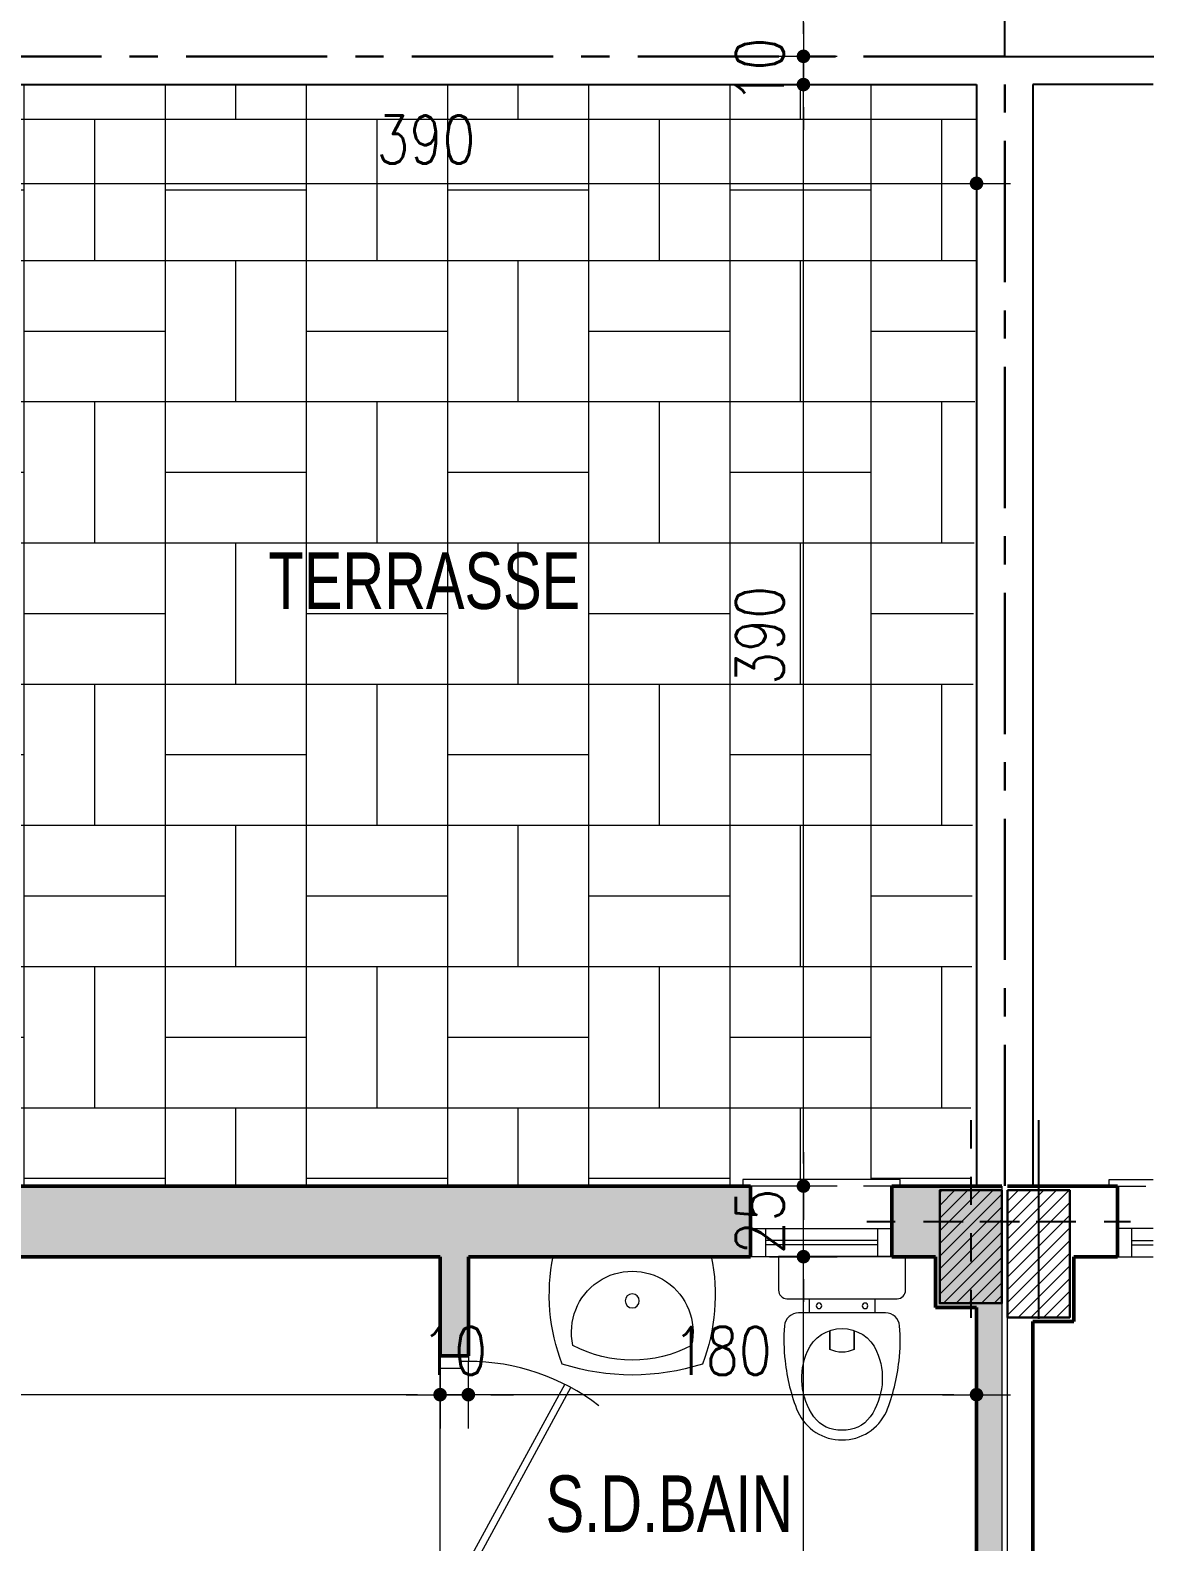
# Model space of a CAD drawing. Header units: millimetres. Extents: x 906 to 2482, y -1210 to -637.
# Drawn here: x 2046.52 to 2050.5, y -1200.54 to -1195.18 of the extents above; entities that cross this region are included whole.
import ezdxf

# ---------------------------------------------------------------- set-up
doc = ezdxf.new("R2010")
doc.units = ezdxf.units.MM
for name, pattern in [('AXES', [2, 1.25, -0.25, 0.25, -0.25]), ('CONTINOUS', [0]), ('DASHDOT2', [0.5, 0.25, -0.125, 0, -0.125]), ('HIDDEN', [0.375, 0.25, -0.125])]:
    doc.linetypes.add(name, pattern=pattern)
doc.layers.get('DEFPOINTS').update_dxf_attribs({"color": 255, "lineweight": 13})
for name, color, linetype, lineweight in [('A-signe', 7, 'Continuous', 9), ('APPUITS', 7, 'Continuous', 18), ('AXE LIMITE', 7, 'AXES', 30), ('DIM.', 4, 'Continuous', 25), ('interrompu', 7, 'HIDDEN', 15), ('MENUISERIE', 7, 'Continuous', 13), ('MUR 0.2', 7, 'Continuous', 20), ('MUR 0.25', 7, 'Continuous', 25), ('MUR 0.5', 7, 'Continuous', 50), ('POTEAUX ARCH', 7, 'Continuous', 30), ('POTEAUX HACHURE', 7, 'Continuous', 15), ('SANITAIRE', 7, 'Continuous', 15), ('TEXTE', 7, 'Continuous', 20)]:
    doc.layers.add(name, color=color, linetype=linetype, lineweight=lineweight)
doc.layers.add('AXE', color=7, linetype='AXES')
doc.layers.add('HATCH', color=7, linetype='Continuous', lineweight=5, true_color=0xbababa)
doc.layers.add('TEINTE 1', color=7, linetype='Continuous', true_color=0x210042)
doc.styles.add('atef', font='romans.shx', dxfattribs={"width": 0.8})
doc.styles.add('STYLE4', font='swisscl.ttf')
doc.dimstyles.new('COTEXT', dxfattribs={"dimscale": 0, "dimtxt": 0.17, "dimasz": 0.08, "dimexe": 0.015, "dimexo": 0.015, "dimgap": 0.07, "dimtad": 1, "dimdec": 0, "dimlfac": 100, "dimzin": 0, "dimdsep": 46, "dimtxsty": 'atef', "dimblk": 'SIG2', "dimcen": 0.15, "dimse1": 1, "dimse2": 1, "dimclrd": 256, "dimclre": 6, "dimclrt": 2, "dimadec": 0, "dimazin": 0, "dimtfac": 0.5, "dimtdec": 0, "dimtix": 1, "dimtmove": 2, "dimatfit": 1, "dimldrblk": 'SIG2', "dimfxl": 0.18, "dimtolj": 1, "dimtzin": 0, "dimlwd": 18, "dimarcsym": 0})

# ---------------------------------------------------------------- blocks, each defined once
blk = doc.blocks.new('P - 0.80')
at = {"layer": 'MENUISERIE'}
for points in [[(-0.6991, 0.3412), (-0.0325, -0.0217), (-0.02, 0), (-0.6875, 0.3633)], [(-0.8, 0), (-0.78, 0), (-0.78, -0.025), (-0.755, -0.025), (-0.755, -0.1), (-0.8, -0.1)], [(0, 0), (-0.02, 0), (-0.02, -0.025), (-0.045, -0.025), (-0.045, -0.1), (0, -0.1)]]:
    blk.add_lwpolyline(points, dxfattribs=at)
blk.add_arc((-0.02, 0), 0.76, 142.5454, 180, dxfattribs=at)
blk = doc.blocks.new('SIG2')
at = {"layer": 'A-signe'}
for p, q in [((0, 1.5), (0, 0.5)), ((-1.5, 0), (-0.5, 0)), ((-0.5, 0), (0.5, 0)), ((0, 0.5), (0, -0.5)), ((0.5, 0), (1.5, 0)), ((0, -0.5), (0, -1.5))]:
    blk.add_line(p, q, dxfattribs=at)
at = {"layer": 'A-signe', "const_width": 0.3}
blk.add_lwpolyline([(-0.15, 0, 1), (0.15, 0, 1)], format="xyb", close=True, dxfattribs=at)
blk = doc.blocks.new('*D2330')
at = {"layer": 'DEFPOINTS', "color": 0, "transparency": 16777216}
for p in [(2049.8736, -1195.377), (2045.9736, -1195.427), (2049.8736, -1195.7268)]:
    blk.add_point(p, dxfattribs=at)
at = {"layer": 'DIM.', "lineweight": 18, "transparency": 16777216}
blk.add_line((2046.0536, -1195.7268), (2049.7936, -1195.7268), dxfattribs=at)
at = {"layer": 'DIM.', "lineweight": 18, "transparency": 16777216, "xscale": 0.08, "yscale": 0.08, "zscale": 0.08, "rotation": 180}
blk.add_blockref('SIG2', (2045.9736, -1195.7268), dxfattribs=at)
at = {"layer": 'DIM.', "lineweight": 18, "transparency": 16777216, "xscale": 0.08, "yscale": 0.08, "zscale": 0.08}
blk.add_blockref('SIG2', (2049.8736, -1195.7268), dxfattribs=at)
at = {"layer": 'DIM.', "color": 2, "transparency": 16777216, "insert": (2047.9236, -1195.5718), "char_height": 0.17, "attachment_point": 5, "style": 'atef'}
blk.add_mtext('\\A1;390', dxfattribs=at)
blk = doc.blocks.new('L.MAIN 56-46')
at = {"layer": 'SANITAIRE', "linetype": 'Continuous'}
blk.add_line((0, 0), (0, 0.56), dxfattribs=at)
blk.add_circle((-0.1575, 0.28), 0.025, dxfattribs=at)
for centre, radius, start, end in [((-0.1365, -0.1054), 0.6792, 78.4082, 111.1055), ((0.3903, 0.2801), 0.8103, 162.1661, 197.8338), ((0.0788, 0.28), 0.4463, 151.9275, 208.0725), ((-0.2678, 0.28), 0.2153, 257.3196, 102.6804), ((-0.1365, 0.6605), 0.6744, 248.7374, 281.6753)]:
    blk.add_arc(centre, radius, start, end, dxfattribs=at)
blk = doc.blocks.new('CUVETTE -2')
at = {"layer": 'SANITAIRE'}
for p, q in [((0.1089, 0.15), (0.1089, 0.2)), ((0.3411, 0.15), (0.3411, 0.2))]:
    blk.add_line(p, q, dxfattribs=at)
at = {"layer": 'SANITAIRE', "flags": 128}
for points in [[(0.068, 0.5503, -0.290899), (0.225, 0.6501)], [(0.225, 0.6501, -0.290899), (0.382, 0.5503)], [(0.225, 0.6154, 0.251168), (0.1249, 0.5678)], [(0.3251, 0.5678, 0.251168), (0.225, 0.6154)], [(0.0232, 0.3699, -0.068521), (0.068, 0.5503)], [(0.1249, 0.5678, 0.259575), (0.1024, 0.335)], [(0.3476, 0.335, 0.259575), (0.3251, 0.5678)], [(0.382, 0.5503, -0.068521), (0.4268, 0.3699)], [(0.0212, 0.2458, -0.05039), (0.0232, 0.3699)], [(0.1024, 0.335, 0.300692), (0.225, 0.2557)], [(0.225, 0.2557, 0.300692), (0.3476, 0.335)], [(0.4268, 0.3699, -0.05039), (0.4288, 0.2458)], [(0.379, 0.2), (0.071, 0.2, -0.39005), (0.0212, 0.2458)], [(0.4288, 0.2458, -0.39005), (0.379, 0.2)], [(0.45, 0), (0, 0), (0, 0.12, -0.414214), (0.03, 0.15)], [(0.03, 0.15), (0.42, 0.15, -0.414214), (0.45, 0.12)]]:
    blk.add_lwpolyline(points, format="xyb", dxfattribs=at)
at = {"layer": 'SANITAIRE'}
for points in [[(0.1819, 0.3292), (0.1819, 0.3292), (0.1819, 0.2625), (0.1819, 0.2625)], [(0.2681, 0.3292), (0.2681, 0.3292), (0.2681, 0.2625), (0.2681, 0.2625)]]:
    blk.add_lwpolyline(points, close=True, dxfattribs=at)
at = {"layer": 'SANITAIRE', "flags": 128}
blk.add_lwpolyline([(0.45, 0.12), (0.45, 0)], dxfattribs=at)
at = {"layer": 'SANITAIRE'}
for centre in [(0.1434, 0.175), (0.3066, 0.175)]:
    blk.add_circle(centre, 0.00977, dxfattribs=at)
blk.add_arc((0.225, 0.246), 0.0937, 62.6078, 117.3922, dxfattribs=at)
blk = doc.blocks.new('*D1903')
at = {"layer": 'DEFPOINTS', "color": 0, "transparency": 16777216}
for p in [(2049.2606, -1199.527), (2049.7286, -1199.527), (2049.8736, -1201.527)]:
    blk.add_point(p, dxfattribs=at)
at = {"layer": 'DIM.', "lineweight": 18, "transparency": 16777216}
blk.add_line((2049.2606, -1201.447), (2049.2606, -1199.607), dxfattribs=at)
at = {"layer": 'DIM.', "lineweight": 18, "transparency": 16777216, "xscale": 0.08, "yscale": 0.08, "zscale": 0.08}
for p, rotation in [((2049.2606, -1199.527), 90), ((2049.2606, -1201.527), 270)]:
    blk.add_blockref('SIG2', p, dxfattribs=dict(at, rotation=rotation))
at = {"layer": 'DIM.', "color": 2, "transparency": 16777216, "insert": (2049.1056, -1200.8829), "char_height": 0.17, "attachment_point": 5, "rotation": 90, "style": 'atef'}
blk.add_mtext('\\A1;200', dxfattribs=at)
blk = doc.blocks.new('*D1904')
at = {"layer": 'DEFPOINTS', "color": 0, "transparency": 16777216}
for p in [(2049.2606, -1199.277), (2049.7006, -1199.277), (2049.7286, -1199.527)]:
    blk.add_point(p, dxfattribs=at)
at = {"layer": 'DIM.', "lineweight": 18, "transparency": 16777216}
for p, q in [((2049.2606, -1199.197), (2049.2606, -1199.117)), ((2049.2606, -1199.527), (2049.2606, -1199.277)), ((2049.2606, -1199.607), (2049.2606, -1199.687))]:
    blk.add_line(p, q, dxfattribs=at)
at = {"layer": 'DIM.', "lineweight": 18, "transparency": 16777216, "xscale": 0.08, "yscale": 0.08, "zscale": 0.08}
for p, rotation in [((2049.2606, -1199.277), 270), ((2049.2606, -1199.527), 90)]:
    blk.add_blockref('SIG2', p, dxfattribs=dict(at, rotation=rotation))
at = {"layer": 'DIM.', "color": 2, "transparency": 16777216, "insert": (2049.1056, -1199.402), "char_height": 0.17, "attachment_point": 5, "rotation": 90, "style": 'atef'}
blk.add_mtext('\\A1;25', dxfattribs=at)
blk = doc.blocks.new('*D1905')
at = {"layer": 'DEFPOINTS', "color": 0, "transparency": 16777216}
for p in [(2049.2606, -1195.377), (2049.8736, -1195.377), (2049.7006, -1199.277)]:
    blk.add_point(p, dxfattribs=at)
at = {"layer": 'DIM.', "lineweight": 18, "transparency": 16777216}
blk.add_line((2049.2606, -1199.197), (2049.2606, -1195.457), dxfattribs=at)
at = {"layer": 'DIM.', "lineweight": 18, "transparency": 16777216, "xscale": 0.08, "yscale": 0.08, "zscale": 0.08}
for p, rotation in [((2049.2606, -1195.377), 90), ((2049.2606, -1199.277), 270)]:
    blk.add_blockref('SIG2', p, dxfattribs=dict(at, rotation=rotation))
at = {"layer": 'DIM.', "color": 2, "transparency": 16777216, "insert": (2049.1056, -1197.327), "char_height": 0.17, "attachment_point": 5, "rotation": 90, "style": 'atef'}
blk.add_mtext('\\A1;390', dxfattribs=at)
blk = doc.blocks.new('*D1906')
at = {"layer": 'DEFPOINTS', "color": 0, "transparency": 16777216}
for p in [(2049.2606, -1195.277), (2050.3942, -1195.277), (2049.843, -1195.377)]:
    blk.add_point(p, dxfattribs=at)
at = {"layer": 'DIM.', "lineweight": 18, "transparency": 16777216}
for p, q in [((2049.2606, -1195.197), (2049.2606, -1195.117)), ((2049.2606, -1195.377), (2049.2606, -1195.277)), ((2049.2606, -1195.457), (2049.2606, -1195.537))]:
    blk.add_line(p, q, dxfattribs=at)
at = {"layer": 'DIM.', "lineweight": 18, "transparency": 16777216, "xscale": 0.08, "yscale": 0.08, "zscale": 0.08}
for p, rotation in [((2049.2606, -1195.277), 270), ((2049.2606, -1195.377), 90)]:
    blk.add_blockref('SIG2', p, dxfattribs=dict(at, rotation=rotation))
at = {"layer": 'DIM.', "color": 2, "transparency": 16777216, "insert": (2049.1056, -1195.327), "char_height": 0.17, "attachment_point": 5, "rotation": 90, "style": 'atef'}
blk.add_mtext('\\A1;10', dxfattribs=at)
blk = doc.blocks.new('*D1916')
at = {"layer": 'DEFPOINTS', "color": 0, "transparency": 16777216}
for p in [(2048.0736, -1199.527), (2049.8736, -1199.9664), (2048.0736, -1200.0156)]:
    blk.add_point(p, dxfattribs=at)
at = {"layer": 'DIM.', "lineweight": 18, "transparency": 16777216}
blk.add_line((2049.7936, -1200.0156), (2048.1536, -1200.0156), dxfattribs=at)
at = {"layer": 'DIM.', "lineweight": 18, "transparency": 16777216, "xscale": 0.08, "yscale": 0.08, "zscale": 0.08, "rotation": 180}
blk.add_blockref('SIG2', (2048.0736, -1200.0156), dxfattribs=at)
at = {"layer": 'DIM.', "lineweight": 18, "transparency": 16777216, "xscale": 0.08, "yscale": 0.08, "zscale": 0.08}
blk.add_blockref('SIG2', (2049.8736, -1200.0156), dxfattribs=at)
at = {"layer": 'DIM.', "color": 2, "transparency": 16777216, "insert": (2048.9736, -1199.8606), "char_height": 0.17, "attachment_point": 5, "style": 'atef'}
blk.add_mtext('\\A1;180', dxfattribs=at)
blk = doc.blocks.new('*D1917')
at = {"layer": 'DEFPOINTS', "color": 0, "transparency": 16777216}
for p in [(2047.9736, -1199.527), (2048.0736, -1199.527), (2047.9736, -1200.0156)]:
    blk.add_point(p, dxfattribs=at)
at = {"layer": 'DIM.', "lineweight": 18, "transparency": 16777216}
for p, q in [((2047.8936, -1200.0156), (2047.8136, -1200.0156)), ((2048.0736, -1200.0156), (2047.9736, -1200.0156)), ((2048.1536, -1200.0156), (2048.2336, -1200.0156))]:
    blk.add_line(p, q, dxfattribs=at)
at = {"layer": 'DIM.', "lineweight": 18, "transparency": 16777216, "xscale": 0.08, "yscale": 0.08, "zscale": 0.08}
blk.add_blockref('SIG2', (2047.9736, -1200.0156), dxfattribs=at)
at = {"layer": 'DIM.', "lineweight": 18, "transparency": 16777216, "xscale": 0.08, "yscale": 0.08, "zscale": 0.08, "rotation": 180}
blk.add_blockref('SIG2', (2048.0736, -1200.0156), dxfattribs=at)
at = {"layer": 'DIM.', "color": 2, "transparency": 16777216, "insert": (2048.0236, -1199.8606), "char_height": 0.17, "attachment_point": 5, "style": 'atef'}
blk.add_mtext('\\A1;10', dxfattribs=at)
blk = doc.blocks.new('*D1918')
at = {"layer": 'DEFPOINTS', "color": 0, "transparency": 16777216}
for p in [(2043.7736, -1199.527), (2047.9736, -1199.527), (2043.7736, -1200.0156)]:
    blk.add_point(p, dxfattribs=at)
at = {"layer": 'DIM.', "lineweight": 18, "transparency": 16777216}
blk.add_line((2047.8936, -1200.0156), (2043.8536, -1200.0156), dxfattribs=at)
at = {"layer": 'DIM.', "lineweight": 18, "transparency": 16777216, "xscale": 0.08, "yscale": 0.08, "zscale": 0.08, "rotation": 180}
blk.add_blockref('SIG2', (2043.7736, -1200.0156), dxfattribs=at)
at = {"layer": 'DIM.', "lineweight": 18, "transparency": 16777216, "xscale": 0.08, "yscale": 0.08, "zscale": 0.08}
blk.add_blockref('SIG2', (2047.9736, -1200.0156), dxfattribs=at)
at = {"layer": 'DIM.', "color": 2, "transparency": 16777216, "insert": (2045.8736, -1199.8606), "char_height": 0.17, "attachment_point": 5, "style": 'atef'}
blk.add_mtext('\\A1;420', dxfattribs=at)

msp = doc.modelspace()

# ---------------------------------------------------------------- hatches: boundary and pattern name
at = {"layer": 'HATCH'}
h = msp.add_hatch(dxfattribs=at)
h.set_pattern_fill('164', pattern_type=2)
h.set_pattern_definition([(0, (0, 0), (0.5, 0.5), []), (0, (0, 0.25), (0.5, 0.5), [0.5, -0.5]), (90, (0, 0), (-0.5, 0.5), []), (90, (0.25, 0.5), (-0.5, 0.5), [0.5, -0.5])])
edge = h.paths.add_edge_path()
edge.add_line((2049.8736, -1195.377), (2045.9736, -1195.377))
edge.add_line((2045.9736, -1195.377), (2045.9736, -1195.4071))
edge.add_line((2045.9736, -1195.4071), (2045.9936, -1195.4071))
edge.add_line((2045.9936, -1195.4071), (2045.9936, -1196.397))
edge.add_line((2045.9936, -1196.397), (2045.9852, -1196.7679))
edge.add_ellipse((2045.9736, -1196.8512), major_axis=(0, 0.1), ratio=0.218235, start_angle=180.0436, end_angle=353.598, ccw=False)
edge.add_line((2045.9736, -1196.964), (2045.9736, -1197.277))
edge.add_line((2045.9736, -1197.277), (2046.0436, -1197.277))
edge.add_line((2046.0436, -1197.277), (2046.0436, -1197.507))
edge.add_line((2046.0436, -1197.507), (2046.0636, -1197.507))
edge.add_line((2046.0636, -1197.507), (2046.0636, -1198.547))
edge.add_line((2046.0636, -1198.547), (2046.0436, -1198.7771))
edge.add_line((2046.0436, -1198.7771), (2045.9736, -1198.7771))
edge.add_line((2045.9736, -1198.7771), (2045.9736, -1199.277))
edge.add_line((2045.9736, -1199.277), (2049.0458, -1199.277))
edge.add_line((2049.0458, -1199.277), (2049.0458, -1199.2541))
edge.add_line((2049.0458, -1199.2541), (2049.6036, -1199.2541))
edge.add_line((2049.6036, -1199.2541), (2049.6036, -1199.277))
edge.add_line((2049.6036, -1199.277), (2049.8536, -1199.277))
edge.add_line((2049.8536, -1199.277), (2049.8536, -1199.044))
edge.add_line((2049.8536, -1199.044), (2049.8736, -1195.377))
at = {"layer": 'POTEAUX HACHURE'}
h = msp.add_hatch(dxfattribs=at)
h.set_pattern_fill('ANSI31', color=256, scale=0.01)
h.set_pattern_definition([(45, (930.41585, -295.51166), (-0.0224506403, 0.0224506403), [])])
h.paths.add_polyline_path([(2049.9836, -1199.292), (2050.2036, -1199.292), (2050.2036, -1199.742), (2049.9836, -1199.742)])
h.paths.add_polyline_path([(2049.9636, -1199.292), (2049.7436, -1199.292), (2049.7436, -1199.692), (2049.9636, -1199.692)])
at = {"layer": 'TEINTE 1', "linetype": 'CONTINOUS'}
h = msp.add_hatch(color=256, dxfattribs=at)
h.dxf.hatch_style = 1
h.paths.add_polyline_path([(2049.0736, -1199.277), (2045.9736, -1199.277), (2045.9736, -1198.7771), (2046.0536, -1198.7771), (2046.0536, -1198.5271), (2045.7236, -1198.5271), (2045.7236, -1199.427), (2044.8131, -1199.427), (2044.8131, -1199.527), (2047.9736, -1199.527), (2047.9736, -1199.8779), (2048.0736, -1199.8779), (2048.0736, -1199.527), (2049.0736, -1199.527)])
h = msp.add_hatch(color=256, dxfattribs=at)
h.dxf.hatch_style = 1
h.paths.add_polyline_path([(2049.9636, -1199.277), (2049.5736, -1199.277), (2049.5736, -1199.527), (2049.7286, -1199.527), (2049.7286, -1199.707), (2049.8736, -1199.707), (2049.8736, -1201.527), (2048.0736, -1201.527), (2048.0736, -1200.6779), (2047.9736, -1200.6779), (2047.9736, -1200.727), (2047.8675, -1200.727), (2047.8675, -1200.827), (2047.9736, -1200.827), (2047.9736, -1201.627), (2049.8736, -1201.627), (2049.8736, -1204.827), (2049.0736, -1204.827), (2049.0736, -1205.157), (2049.3236, -1205.157), (2049.3236, -1205.077), (2049.9636, -1205.077)])

# ---------------------------------------------------------------- linework, layer by layer
at = {"layer": 'APPUITS'}
for points in [[(2049.6036, -1199.277), (2049.6036, -1199.2541), (2049.0458, -1199.2541), (2049.0458, -1199.277)], [(2050.3436, -1199.277), (2050.3436, -1199.2541), (2050.4996, -1199.2541)]]:
    msp.add_lwpolyline(points, dxfattribs=at)
at = {"layer": 'AXE'}
for p, q in [((2049.9736, -1195.277), (2049.9736, -1194.4973)), ((2049.9736, -1195.277), (2050.5015, -1195.277)), ((2050.0936, -1199.044), (2050.0936, -1199.747))]:
    msp.add_line(p, q, dxfattribs=at)
at = {"layer": 'AXE', "linetype": 'DASHDOT2', "ltscale": 0.1}
for p, q in [((2049.8536, -1199.044), (2049.8536, -1199.747)), ((2049.4855, -1199.402), (2050.1788, -1199.402)), ((2049.7259, -1199.402), (2050.4192, -1199.402))]:
    msp.add_line(p, q, dxfattribs=at)
at = {"layer": 'AXE LIMITE', "ltscale": 0.4}
msp.add_line((2049.9736, -1199.2764), (2049.9736, -1195.277), dxfattribs=at)
msp.add_lwpolyline([(2049.9736, -1195.277), (2043.1236, -1195.277), (2043.1236, -1197.427), (2039.6611, -1197.427), (2038.5736, -1198.2696), (2038.5736, -1201.7177), (2038.7487, -1201.7177), (2038.7487, -1202.997)], dxfattribs=at)
at = {"layer": 'interrompu', "ltscale": 0.2}
for p, q in [((2049.5736, -1199.277), (2049.0736, -1199.277)), ((2050.3736, -1199.277), (2050.4996, -1199.277))]:
    msp.add_line(p, q, dxfattribs=at)
at = {"layer": 'MENUISERIE'}
for p, q in [((2049.0762, -1199.427), (2049.5736, -1199.427)), ((2049.1257, -1199.427), (2049.1257, -1199.527)), ((2049.5236, -1199.527), (2049.5236, -1199.427)), ((2050.4996, -1199.427), (2050.3736, -1199.427)), ((2050.4236, -1199.527), (2050.4236, -1199.427)), ((2049.5236, -1199.4695), (2049.1259, -1199.4695)), ((2049.5236, -1199.4845), (2049.1259, -1199.4845)), ((2050.4236, -1199.4695), (2050.4996, -1199.4695)), ((2050.4236, -1199.4845), (2050.4996, -1199.4845)), ((2049.5736, -1199.527), (2049.0736, -1199.527)), ((2050.3736, -1199.527), (2050.4996, -1199.527)), ((2047.9736, -1200.6779), (2047.9736, -1199.8779))]:
    msp.add_line(p, q, dxfattribs=at)
at = {"layer": 'MUR 0.2', "linetype": 'CONTINOUS'}
for p, q in [((2049.9636, -1199.277), (2049.9636, -1205.0771)), ((2049.9836, -1204.812), (2049.9836, -1199.742))]:
    msp.add_line(p, q, dxfattribs=at)
at = {"layer": 'MUR 0.25', "linetype": 'Continuous'}
for p, q in [((2045.9736, -1195.377), (2049.8736, -1195.377)), ((2049.8736, -1195.377), (2049.8736, -1199.277)), ((2050.4996, -1195.377), (2050.0729, -1195.377)), ((2050.0736, -1195.377), (2050.0736, -1199.277)), ((2049.8736, -1198.9601), (2049.8736, -1199.277)), ((2050.0736, -1198.9601), (2050.0736, -1199.277))]:
    msp.add_line(p, q, dxfattribs=at)
at = {"layer": 'MUR 0.5'}
for p, q in [((2049.0736, -1199.277), (2045.9736, -1199.277)), ((2049.0736, -1199.527), (2049.0736, -1199.277)), ((2049.9636, -1199.277), (2049.5736, -1199.277)), ((2049.5736, -1199.527), (2049.5736, -1199.277)), ((2050.3736, -1199.277), (2049.9836, -1199.277)), ((2050.3736, -1199.527), (2050.3736, -1199.277)), ((2047.9736, -1199.527), (2044.8131, -1199.527)), ((2047.9736, -1199.8779), (2047.9736, -1199.527)), ((2048.0736, -1199.8779), (2048.0736, -1199.527)), ((2049.0736, -1199.527), (2048.0736, -1199.527)), ((2049.7286, -1199.527), (2049.5736, -1199.527)), ((2049.7286, -1199.527), (2049.7286, -1199.707)), ((2050.3736, -1199.527), (2050.2186, -1199.527)), ((2050.2186, -1199.757), (2050.2186, -1199.527)), ((2049.7286, -1199.707), (2049.8736, -1199.707)), ((2049.8736, -1201.527), (2049.8736, -1199.707)), ((2050.0736, -1201.527), (2050.0736, -1199.757)), ((2050.0736, -1199.757), (2050.2186, -1199.757)), ((2048.0736, -1199.8779), (2047.9736, -1199.8779))]:
    msp.add_line(p, q, dxfattribs=at)
at = {"layer": 'POTEAUX ARCH'}
for points in [[(2049.9636, -1199.292), (2049.7436, -1199.292), (2049.7436, -1199.692), (2049.9636, -1199.692)], [(2049.9836, -1199.292), (2050.2036, -1199.292), (2050.2036, -1199.742), (2049.9836, -1199.742)]]:
    msp.add_lwpolyline(points, close=True, dxfattribs=at)

# ---------------------------------------------------------------- block references
at = {"layer": 'MENUISERIE', "rotation": 270}
msp.add_blockref('P - 0.80', (2048.0736, -1200.6779), dxfattribs=at)
at = {"layer": 'SANITAIRE', "xscale": -1}
for name, p, rotation in [('L.MAIN 56-46', (2048.3742, -1199.526), 270.0000000000075), ('CUVETTE -2', (2049.1723, -1199.526), 180)]:
    msp.add_blockref(name, p, dxfattribs=dict(at, rotation=rotation))

# ---------------------------------------------------------------- texts
at = {"layer": 'TEXTE', "style": 'STYLE4'}
msp.add_text('TERRASSE', height=0.2, dxfattribs=at).set_placement((2047.3654, -1197.2335))
at = {"layer": 'TEXTE', "insert": (2048.3472, -1200.3015), "char_height": 0.2, "width": 0.808023, "attachment_point": 1, "style": 'STYLE4'}
msp.add_mtext('S.D.BAIN', dxfattribs=at)

# ---------------------------------------------------------------- dimensions: what is measured, and where the dimension line sits
at = {"layer": 'DIM.'}
for base, p1, p2, picture, middle in [((2049.2606, -1195.277), (2049.843, -1195.377), (2050.3942, -1195.277), '*D1906', (2049.1056, -1195.327)), ((2049.2606, -1195.377), (2049.7006, -1199.277), (2049.8736, -1195.377), '*D1905', (2049.1056, -1197.327)), ((2049.2606, -1199.277), (2049.7286, -1199.527), (2049.7006, -1199.277), '*D1904', (2049.1056, -1199.402))]:
    dim = msp.add_linear_dim(base=base, p1=p1, p2=p2, angle=90, dimstyle='COTEXT', override={"dimscale": 1}, dxfattribs=at)
    dim.commit()
    dim.dimension.update_dxf_attribs({"geometry": picture, "text_midpoint": middle})
for base, p1, p2, picture, middle in [((2049.8736, -1195.7268), (2045.9736, -1195.427), (2049.8736, -1195.377), '*D2330', (2047.9236, -1195.5718)), ((2043.7736, -1200.0156), (2047.9736, -1199.527), (2043.7736, -1199.527), '*D1918', (2045.8736, -1199.8606)), ((2047.9736, -1200.0156), (2048.0736, -1199.527), (2047.9736, -1199.527), '*D1917', (2048.0236, -1199.8606)), ((2048.0736, -1200.0156), (2049.8736, -1199.9664), (2048.0736, -1199.527), '*D1916', (2048.9736, -1199.8606))]:
    dim = msp.add_linear_dim(base=base, p1=p1, p2=p2, dimstyle='COTEXT', override={"dimscale": 1}, dxfattribs=at)
    dim.commit()
    dim.dimension.update_dxf_attribs({"geometry": picture, "text_midpoint": middle})
dim = msp.add_linear_dim(base=(2049.2606, -1199.527), p1=(2049.8736, -1201.527), p2=(2049.7286, -1199.527), angle=90, dimstyle='COTEXT', override={"dimscale": 1}, dxfattribs=at)
dim.commit()
dim.dimension.update_dxf_attribs({"geometry": '*D1903', "text_midpoint": (2049.1056, -1200.8829), "dimtype": 160})

doc.saveas('drawing.dxf')
